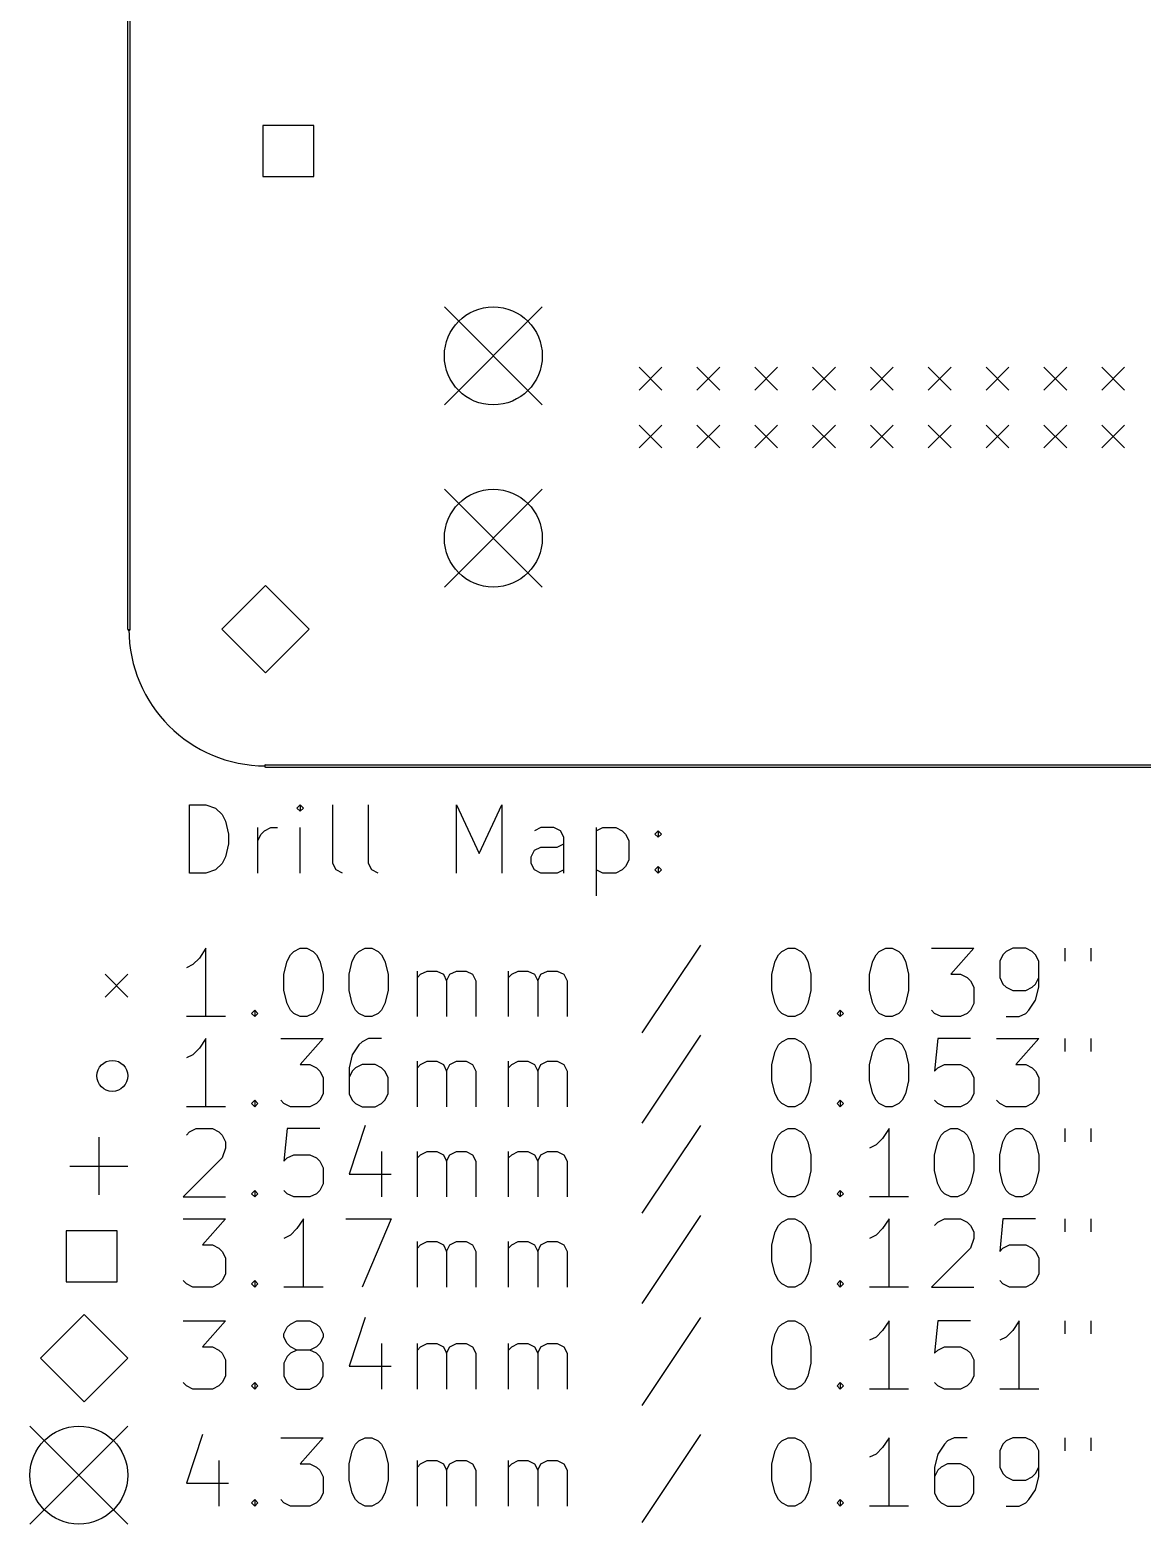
# Model space of a CAD drawing. Extents: x 61 to 160, y -174 to -45.
# Drawn here: x 60.6 to 109.5, y -173.3 to -107.7 of the extents above; entities that cross this region are included whole.
import ezdxf

# ---------------------------------------------------------------- set-up
doc = ezdxf.new("R2010")
doc.units = 0
doc.header["$MEASUREMENT"] = 0
doc.layers.add('BLACK', color=7, linetype='CONTINUOUS')

msp = doc.modelspace()

# ---------------------------------------------------------------- linework, layer by layer
at = {"layer": 'Black'}
for p, q in [((64.95, -134), (64.95, -51)), ((65.05, -134), (65.05, -51)), ((73.1225, -111.877), (70.8775, -111.877)), ((70.8775, -111.877), (70.8775, -114.123)), ((73.1225, -114.123), (73.1225, -111.877)), ((70.8775, -114.123), (73.1225, -114.123)), ((78.85, -119.85), (83.15, -124.15)), ((83.15, -119.85), (78.85, -124.15)), ((87.4, -122.5), (88.4, -123.5)), ((88.4, -122.5), (87.4, -123.5)), ((89.94, -122.5), (90.94, -123.5)), ((90.94, -122.5), (89.94, -123.5)), ((92.48, -122.5), (93.48, -123.5)), ((93.48, -122.5), (92.48, -123.5)), ((95.02, -122.5), (96.02, -123.5)), ((96.02, -122.5), (95.02, -123.5)), ((97.56, -122.5), (98.56, -123.5)), ((98.56, -122.5), (97.56, -123.5)), ((100.1, -122.5), (101.1, -123.5)), ((101.1, -122.5), (100.1, -123.5)), ((102.64, -122.5), (103.64, -123.5)), ((103.64, -122.5), (102.64, -123.5)), ((105.18, -122.5), (106.18, -123.5)), ((106.18, -122.5), (105.18, -123.5)), ((107.72, -122.5), (108.72, -123.5)), ((108.72, -122.5), (107.72, -123.5)), ((87.4, -125.04), (88.4, -126.04)), ((88.4, -125.04), (87.4, -126.04)), ((89.94, -125.04), (90.94, -126.04)), ((90.94, -125.04), (89.94, -126.04)), ((92.48, -125.04), (93.48, -126.04)), ((93.48, -125.04), (92.48, -126.04)), ((95.02, -125.04), (96.02, -126.04)), ((96.02, -125.04), (95.02, -126.04)), ((97.56, -125.04), (98.56, -126.04)), ((98.56, -125.04), (97.56, -126.04)), ((100.1, -125.04), (101.1, -126.04)), ((101.1, -125.04), (100.1, -126.04)), ((102.64, -125.04), (103.64, -126.04)), ((103.64, -125.04), (102.64, -126.04)), ((105.18, -125.04), (106.18, -126.04)), ((106.18, -125.04), (105.18, -126.04)), ((107.72, -125.04), (108.72, -126.04)), ((108.72, -125.04), (107.72, -126.04)), ((78.85, -127.85), (83.15, -132.15)), ((83.15, -127.85), (78.85, -132.15)), ((71, -132.082), (69.0823, -134)), ((72.9177, -134), (71, -132.082)), ((69.0823, -134), (71, -135.918)), ((71, -135.918), (72.9177, -134)), ((71, -139.95), (154, -139.95)), ((71, -140.05), (154, -140.05)), ((67.6643, -144.707), (67.6643, -141.707)), ((67.6643, -141.707), (68.3786, -141.707)), ((68.3786, -141.707), (68.8071, -141.85)), ((68.8071, -141.85), (69.0929, -142.136)), ((69.0929, -142.136), (69.2357, -142.421)), ((72.5214, -141.707), (72.3786, -141.85)), ((72.3786, -141.85), (72.5214, -141.993)), ((72.6643, -141.85), (72.5214, -141.707)), ((72.5214, -141.707), (72.5214, -141.993)), ((72.5214, -141.993), (72.6643, -141.85)), ((73.95, -144.279), (73.95, -141.707)), ((75.5214, -144.279), (75.5214, -141.707)), ((79.3786, -144.707), (79.3786, -141.707)), ((79.3786, -141.707), (80.3786, -143.85)), ((80.3786, -143.85), (81.3786, -141.707)), ((81.3786, -141.707), (81.3786, -144.707)), ((69.2357, -142.421), (69.3786, -142.993)), ((69.3786, -142.993), (69.3786, -143.421)), ((70.6643, -144.707), (70.6643, -142.707)), ((70.6643, -143.279), (70.8071, -142.993)), ((70.8071, -142.993), (70.95, -142.85)), ((70.95, -142.85), (71.2357, -142.707)), ((71.2357, -142.707), (71.5214, -142.707)), ((72.5214, -144.707), (72.5214, -142.707)), ((83.0929, -142.707), (82.8071, -142.85)), ((83.6643, -142.707), (83.0929, -142.707)), ((83.95, -142.85), (83.6643, -142.707)), ((84.0929, -143.136), (83.95, -142.85)), ((85.5214, -142.707), (85.5214, -145.707)), ((85.5214, -142.85), (85.8071, -142.707)), ((85.8071, -142.707), (86.3786, -142.707)), ((86.3786, -142.707), (86.6643, -142.85)), ((86.6643, -142.85), (86.8071, -142.993)), ((86.8071, -142.993), (86.95, -143.279)), ((88.0929, -142.993), (88.2357, -142.85)), ((88.2357, -143.136), (88.0929, -142.993)), ((88.2357, -142.85), (88.3786, -142.993)), ((88.2357, -142.85), (88.2357, -143.136)), ((88.3786, -142.993), (88.2357, -143.136)), ((69.3786, -143.421), (69.2357, -143.993)), ((82.8071, -143.707), (83.0929, -143.564)), ((83.0929, -143.564), (83.8071, -143.564)), ((83.8071, -143.564), (84.0929, -143.421)), ((84.0929, -144.707), (84.0929, -143.136)), ((86.95, -143.279), (86.95, -144.136)), ((69.0929, -144.279), (68.8071, -144.564)), ((69.2357, -143.993), (69.0929, -144.279)), ((74.0929, -144.564), (73.95, -144.279)), ((75.6643, -144.564), (75.5214, -144.279)), ((82.6643, -143.993), (82.8071, -143.707)), ((82.6643, -144.279), (82.6643, -143.993)), ((82.8071, -144.564), (82.6643, -144.279)), ((86.95, -144.136), (86.8071, -144.421)), ((68.3786, -144.707), (67.6643, -144.707)), ((68.8071, -144.564), (68.3786, -144.707)), ((74.3786, -144.707), (74.0929, -144.564)), ((75.95, -144.707), (75.6643, -144.564)), ((83.0929, -144.707), (82.8071, -144.564)), ((83.8071, -144.707), (83.0929, -144.707)), ((84.0929, -144.564), (83.8071, -144.707)), ((85.8071, -144.707), (85.5214, -144.564)), ((86.3786, -144.707), (85.8071, -144.707)), ((86.6643, -144.564), (86.3786, -144.707)), ((86.8071, -144.421), (86.6643, -144.564)), ((88.0929, -144.564), (88.2357, -144.421)), ((88.2357, -144.707), (88.0929, -144.564)), ((88.2357, -144.421), (88.3786, -144.564)), ((88.2357, -144.421), (88.2357, -144.707)), ((88.3786, -144.564), (88.2357, -144.707)), ((68.3786, -148.007), (68.0929, -148.436)), ((68.3786, -151.007), (68.3786, -148.007)), ((72.0929, -148.293), (72.2357, -148.15)), ((72.2357, -148.15), (72.5214, -148.007)), ((72.5214, -148.007), (72.8071, -148.007)), ((72.8071, -148.007), (73.0929, -148.15)), ((73.0929, -148.15), (73.2357, -148.293)), ((74.95, -148.293), (75.0929, -148.15)), ((75.0929, -148.15), (75.3786, -148.007)), ((75.3786, -148.007), (75.6643, -148.007)), ((75.6643, -148.007), (75.95, -148.15)), ((75.95, -148.15), (76.0929, -148.293)), ((90.0929, -147.864), (87.5214, -151.721)), ((93.5214, -148.293), (93.6643, -148.15)), ((93.6643, -148.15), (93.95, -148.007)), ((93.95, -148.007), (94.2357, -148.007)), ((94.2357, -148.007), (94.5214, -148.15)), ((94.5214, -148.15), (94.6643, -148.293)), ((97.8071, -148.293), (97.95, -148.15)), ((97.95, -148.15), (98.2357, -148.007)), ((98.2357, -148.007), (98.5214, -148.007)), ((98.5214, -148.007), (98.8071, -148.15)), ((98.8071, -148.15), (98.95, -148.293)), ((100.236, -148.007), (102.093, -148.007)), ((102.093, -148.007), (101.093, -149.15)), ((103.521, -148.15), (103.379, -148.293)), ((103.807, -148.007), (103.521, -148.15)), ((104.379, -148.007), (103.807, -148.007)), ((104.664, -148.15), (104.379, -148.007)), ((104.807, -148.293), (104.664, -148.15)), ((106.093, -148.007), (106.093, -148.579)), ((107.236, -148.007), (107.236, -148.579)), ((67.8071, -148.721), (67.5214, -148.864)), ((68.0929, -148.436), (67.8071, -148.721)), ((71.8071, -149.15), (71.95, -148.579)), ((71.95, -148.579), (72.0929, -148.293)), ((73.2357, -148.293), (73.3786, -148.579)), ((73.3786, -148.579), (73.5214, -149.15)), ((74.6643, -149.15), (74.8071, -148.579)), ((74.8071, -148.579), (74.95, -148.293)), ((76.0929, -148.293), (76.2357, -148.579)), ((76.2357, -148.579), (76.3786, -149.15)), ((93.2357, -149.15), (93.3786, -148.579)), ((93.3786, -148.579), (93.5214, -148.293)), ((94.6643, -148.293), (94.8071, -148.579)), ((94.8071, -148.579), (94.95, -149.15)), ((97.5214, -149.15), (97.6643, -148.579)), ((97.6643, -148.579), (97.8071, -148.293)), ((98.95, -148.293), (99.0929, -148.579)), ((99.0929, -148.579), (99.2357, -149.15)), ((103.379, -148.293), (103.236, -148.579)), ((103.236, -148.579), (103.236, -149.293)), ((104.95, -148.579), (104.807, -148.293)), ((104.95, -149.721), (104.95, -148.579)), ((63.95, -149.15), (64.95, -150.15)), ((64.95, -149.15), (63.95, -150.15)), ((71.8071, -149.864), (71.8071, -149.15)), ((73.5214, -149.15), (73.5214, -149.864)), ((74.6643, -149.864), (74.6643, -149.15)), ((76.3786, -149.15), (76.3786, -149.864)), ((77.6643, -151.007), (77.6643, -149.007)), ((77.6643, -149.293), (77.8071, -149.15)), ((77.8071, -149.15), (78.0929, -149.007)), ((78.0929, -149.007), (78.5214, -149.007)), ((78.5214, -149.007), (78.8071, -149.15)), ((78.8071, -149.15), (78.95, -149.436)), ((78.95, -149.436), (79.0929, -149.15)), ((78.95, -149.436), (78.95, -151.007)), ((79.0929, -149.15), (79.3786, -149.007)), ((79.3786, -149.007), (79.8071, -149.007)), ((79.8071, -149.007), (80.0929, -149.15)), ((80.0929, -149.15), (80.2357, -149.436)), ((80.2357, -149.436), (80.2357, -151.007)), ((81.6643, -151.007), (81.6643, -149.007)), ((81.6643, -149.293), (81.8071, -149.15)), ((81.8071, -149.15), (82.0929, -149.007)), ((82.0929, -149.007), (82.5214, -149.007)), ((82.5214, -149.007), (82.8071, -149.15)), ((82.8071, -149.15), (82.95, -149.436)), ((82.95, -149.436), (83.0929, -149.15)), ((82.95, -149.436), (82.95, -151.007)), ((83.0929, -149.15), (83.3786, -149.007)), ((83.3786, -149.007), (83.8071, -149.007)), ((83.8071, -149.007), (84.0929, -149.15)), ((84.0929, -149.15), (84.2357, -149.436)), ((84.2357, -149.436), (84.2357, -151.007)), ((93.2357, -149.864), (93.2357, -149.15)), ((94.95, -149.15), (94.95, -149.864)), ((97.5214, -149.864), (97.5214, -149.15)), ((99.2357, -149.15), (99.2357, -149.864)), ((101.093, -149.15), (101.521, -149.15)), ((101.521, -149.15), (101.807, -149.293)), ((101.807, -149.293), (101.95, -149.436)), ((101.95, -149.436), (102.093, -149.721)), ((103.236, -149.293), (103.379, -149.579)), ((103.379, -149.579), (103.521, -149.721)), ((104.664, -149.721), (104.807, -149.579)), ((104.807, -149.579), (104.95, -149.293)), ((71.95, -150.436), (71.8071, -149.864)), ((73.5214, -149.864), (73.3786, -150.436)), ((74.8071, -150.436), (74.6643, -149.864)), ((76.3786, -149.864), (76.2357, -150.436)), ((93.3786, -150.436), (93.2357, -149.864)), ((94.95, -149.864), (94.8071, -150.436)), ((97.6643, -150.436), (97.5214, -149.864)), ((99.2357, -149.864), (99.0929, -150.436)), ((102.093, -149.721), (102.093, -150.436)), ((103.521, -149.721), (103.807, -149.864)), ((103.807, -149.864), (104.379, -149.864)), ((104.379, -149.864), (104.664, -149.721)), ((104.807, -150.293), (104.95, -149.721)), ((70.3786, -150.864), (70.5214, -150.721)), ((70.5214, -151.007), (70.3786, -150.864)), ((70.5214, -150.721), (70.6643, -150.864)), ((70.5214, -150.721), (70.5214, -151.007)), ((70.6643, -150.864), (70.5214, -151.007)), ((72.0929, -150.721), (71.95, -150.436)), ((72.2357, -150.864), (72.0929, -150.721)), ((72.5214, -151.007), (72.2357, -150.864)), ((73.0929, -150.864), (72.8071, -151.007)), ((73.2357, -150.721), (73.0929, -150.864)), ((73.3786, -150.436), (73.2357, -150.721)), ((74.95, -150.721), (74.8071, -150.436)), ((75.0929, -150.864), (74.95, -150.721)), ((75.3786, -151.007), (75.0929, -150.864)), ((75.95, -150.864), (75.6643, -151.007)), ((76.0929, -150.721), (75.95, -150.864)), ((76.2357, -150.436), (76.0929, -150.721)), ((93.5214, -150.721), (93.3786, -150.436)), ((93.6643, -150.864), (93.5214, -150.721)), ((93.95, -151.007), (93.6643, -150.864)), ((94.5214, -150.864), (94.2357, -151.007)), ((94.6643, -150.721), (94.5214, -150.864)), ((94.8071, -150.436), (94.6643, -150.721)), ((96.0929, -150.864), (96.2357, -150.721)), ((96.2357, -151.007), (96.0929, -150.864)), ((96.2357, -150.721), (96.3786, -150.864)), ((96.2357, -150.721), (96.2357, -151.007)), ((96.3786, -150.864), (96.2357, -151.007)), ((97.8071, -150.721), (97.6643, -150.436)), ((97.95, -150.864), (97.8071, -150.721)), ((98.2357, -151.007), (97.95, -150.864)), ((98.8071, -150.864), (98.5214, -151.007)), ((98.95, -150.721), (98.8071, -150.864)), ((99.0929, -150.436), (98.95, -150.721)), ((100.379, -150.864), (100.236, -150.721)), ((100.664, -151.007), (100.379, -150.864)), ((101.807, -150.864), (101.521, -151.007)), ((101.95, -150.721), (101.807, -150.864)), ((102.093, -150.436), (101.95, -150.721)), ((104.093, -151.007), (104.379, -150.864)), ((104.379, -150.864), (104.521, -150.721)), ((104.521, -150.721), (104.807, -150.293)), ((69.2357, -151.007), (67.5214, -151.007)), ((72.8071, -151.007), (72.5214, -151.007)), ((75.6643, -151.007), (75.3786, -151.007)), ((94.2357, -151.007), (93.95, -151.007)), ((98.5214, -151.007), (98.2357, -151.007)), ((101.521, -151.007), (100.664, -151.007)), ((103.521, -151.007), (104.093, -151.007)), ((68.3786, -151.967), (68.0929, -152.396)), ((68.3786, -154.967), (68.3786, -151.967)), ((71.6643, -151.967), (73.5214, -151.967)), ((73.5214, -151.967), (72.5214, -153.11)), ((75.2357, -152.11), (75.0929, -152.253)), ((75.5214, -151.967), (75.2357, -152.11)), ((76.0929, -151.967), (75.5214, -151.967)), ((90.0929, -151.824), (87.5214, -155.681)), ((93.5214, -152.253), (93.6643, -152.11)), ((93.6643, -152.11), (93.95, -151.967)), ((93.95, -151.967), (94.2357, -151.967)), ((94.2357, -151.967), (94.5214, -152.11)), ((94.5214, -152.11), (94.6643, -152.253)), ((97.8071, -152.253), (97.95, -152.11)), ((97.95, -152.11), (98.2357, -151.967)), ((98.2357, -151.967), (98.5214, -151.967)), ((98.5214, -151.967), (98.8071, -152.11)), ((98.8071, -152.11), (98.95, -152.253)), ((100.521, -151.967), (100.379, -153.396)), ((101.95, -151.967), (100.521, -151.967)), ((103.093, -151.967), (104.95, -151.967)), ((104.95, -151.967), (103.95, -153.11)), ((106.093, -151.967), (106.093, -152.539)), ((107.236, -151.967), (107.236, -152.539)), ((67.8071, -152.681), (67.5214, -152.824)), ((68.0929, -152.396), (67.8071, -152.681)), ((74.8071, -152.681), (74.6643, -153.253)), ((75.0929, -152.253), (74.8071, -152.681)), ((93.2357, -153.11), (93.3786, -152.539)), ((93.3786, -152.539), (93.5214, -152.253)), ((94.6643, -152.253), (94.8071, -152.539)), ((94.8071, -152.539), (94.95, -153.11)), ((97.5214, -153.11), (97.6643, -152.539)), ((97.6643, -152.539), (97.8071, -152.253)), ((98.95, -152.253), (99.0929, -152.539)), ((99.0929, -152.539), (99.2357, -153.11)), ((72.5214, -153.11), (72.95, -153.11)), ((72.95, -153.11), (73.2357, -153.253)), ((73.2357, -153.253), (73.3786, -153.396)), ((73.3786, -153.396), (73.5214, -153.681)), ((74.6643, -153.253), (74.6643, -154.396)), ((74.8071, -153.396), (74.6643, -153.681)), ((74.95, -153.253), (74.8071, -153.396)), ((75.2357, -153.11), (74.95, -153.253)), ((75.8071, -153.11), (75.2357, -153.11)), ((76.0929, -153.253), (75.8071, -153.11)), ((76.2357, -153.396), (76.0929, -153.253)), ((76.3786, -153.681), (76.2357, -153.396)), ((77.6643, -154.967), (77.6643, -152.967)), ((77.6643, -153.253), (77.8071, -153.11)), ((77.8071, -153.11), (78.0929, -152.967)), ((78.0929, -152.967), (78.5214, -152.967)), ((78.5214, -152.967), (78.8071, -153.11)), ((78.8071, -153.11), (78.95, -153.396)), ((78.95, -153.396), (79.0929, -153.11)), ((78.95, -153.396), (78.95, -154.967)), ((79.0929, -153.11), (79.3786, -152.967)), ((79.3786, -152.967), (79.8071, -152.967)), ((79.8071, -152.967), (80.0929, -153.11)), ((80.0929, -153.11), (80.2357, -153.396)), ((80.2357, -153.396), (80.2357, -154.967)), ((81.6643, -154.967), (81.6643, -152.967)), ((81.6643, -153.253), (81.8071, -153.11)), ((81.8071, -153.11), (82.0929, -152.967)), ((82.0929, -152.967), (82.5214, -152.967)), ((82.5214, -152.967), (82.8071, -153.11)), ((82.8071, -153.11), (82.95, -153.396)), ((82.95, -153.396), (83.0929, -153.11)), ((82.95, -153.396), (82.95, -154.967)), ((83.0929, -153.11), (83.3786, -152.967)), ((83.3786, -152.967), (83.8071, -152.967)), ((83.8071, -152.967), (84.0929, -153.11)), ((84.0929, -153.11), (84.2357, -153.396)), ((84.2357, -153.396), (84.2357, -154.967)), ((93.2357, -153.824), (93.2357, -153.11)), ((94.95, -153.11), (94.95, -153.824)), ((97.5214, -153.824), (97.5214, -153.11)), ((99.2357, -153.11), (99.2357, -153.824)), ((100.379, -153.396), (100.521, -153.253)), ((100.521, -153.253), (100.807, -153.11)), ((100.807, -153.11), (101.521, -153.11)), ((101.521, -153.11), (101.807, -153.253)), ((101.807, -153.253), (101.95, -153.396)), ((101.95, -153.396), (102.093, -153.681)), ((103.95, -153.11), (104.379, -153.11)), ((104.379, -153.11), (104.664, -153.253)), ((104.664, -153.253), (104.807, -153.396)), ((104.807, -153.396), (104.95, -153.681)), ((73.5214, -153.681), (73.5214, -154.396)), ((76.3786, -154.396), (76.3786, -153.681)), ((93.3786, -154.396), (93.2357, -153.824)), ((94.95, -153.824), (94.8071, -154.396)), ((97.6643, -154.396), (97.5214, -153.824)), ((99.2357, -153.824), (99.0929, -154.396)), ((102.093, -153.681), (102.093, -154.396)), ((104.95, -153.681), (104.95, -154.396)), ((70.3786, -154.824), (70.5214, -154.681)), ((70.5214, -154.967), (70.3786, -154.824)), ((70.5214, -154.681), (70.6643, -154.824)), ((70.5214, -154.681), (70.5214, -154.967)), ((70.6643, -154.824), (70.5214, -154.967)), ((71.8071, -154.824), (71.6643, -154.681)), ((72.0929, -154.967), (71.8071, -154.824)), ((73.2357, -154.824), (72.95, -154.967)), ((73.3786, -154.681), (73.2357, -154.824)), ((73.5214, -154.396), (73.3786, -154.681)), ((74.6643, -154.396), (74.8071, -154.681)), ((74.8071, -154.681), (74.95, -154.824)), ((74.95, -154.824), (75.2357, -154.967)), ((75.8071, -154.967), (76.0929, -154.824)), ((76.0929, -154.824), (76.2357, -154.681)), ((76.2357, -154.681), (76.3786, -154.396)), ((93.5214, -154.681), (93.3786, -154.396)), ((93.6643, -154.824), (93.5214, -154.681)), ((93.95, -154.967), (93.6643, -154.824)), ((94.5214, -154.824), (94.2357, -154.967)), ((94.6643, -154.681), (94.5214, -154.824)), ((94.8071, -154.396), (94.6643, -154.681)), ((96.0929, -154.824), (96.2357, -154.681)), ((96.2357, -154.967), (96.0929, -154.824)), ((96.2357, -154.681), (96.3786, -154.824)), ((96.2357, -154.681), (96.2357, -154.967)), ((96.3786, -154.824), (96.2357, -154.967)), ((97.8071, -154.681), (97.6643, -154.396)), ((97.95, -154.824), (97.8071, -154.681)), ((98.2357, -154.967), (97.95, -154.824)), ((98.8071, -154.824), (98.5214, -154.967)), ((98.95, -154.681), (98.8071, -154.824)), ((99.0929, -154.396), (98.95, -154.681)), ((100.521, -154.824), (100.379, -154.681)), ((100.807, -154.967), (100.521, -154.824)), ((101.807, -154.824), (101.521, -154.967)), ((101.95, -154.681), (101.807, -154.824)), ((102.093, -154.396), (101.95, -154.681)), ((103.236, -154.824), (103.093, -154.681)), ((103.521, -154.967), (103.236, -154.824)), ((104.664, -154.824), (104.379, -154.967)), ((104.807, -154.681), (104.664, -154.824)), ((104.95, -154.396), (104.807, -154.681)), ((69.2357, -154.967), (67.5214, -154.967)), ((72.95, -154.967), (72.0929, -154.967)), ((75.2357, -154.967), (75.8071, -154.967)), ((94.2357, -154.967), (93.95, -154.967)), ((98.5214, -154.967), (98.2357, -154.967)), ((101.521, -154.967), (100.807, -154.967)), ((104.379, -154.967), (103.521, -154.967)), ((67.5214, -156.213), (67.6643, -156.07)), ((67.6643, -156.07), (67.95, -155.927)), ((67.95, -155.927), (68.6643, -155.927)), ((68.6643, -155.927), (68.95, -156.07)), ((68.95, -156.07), (69.0929, -156.213)), ((71.95, -155.927), (71.8071, -157.356)), ((73.3786, -155.927), (71.95, -155.927)), ((75.3786, -155.784), (74.6643, -157.927)), ((90.0929, -155.784), (87.5214, -159.641)), ((93.5214, -156.213), (93.6643, -156.07)), ((93.6643, -156.07), (93.95, -155.927)), ((93.95, -155.927), (94.2357, -155.927)), ((94.2357, -155.927), (94.5214, -156.07)), ((94.5214, -156.07), (94.6643, -156.213)), ((98.3786, -155.927), (98.0929, -156.356)), ((98.3786, -158.927), (98.3786, -155.927)), ((100.664, -156.213), (100.807, -156.07)), ((100.807, -156.07), (101.093, -155.927)), ((101.093, -155.927), (101.379, -155.927)), ((101.379, -155.927), (101.664, -156.07)), ((101.664, -156.07), (101.807, -156.213)), ((103.521, -156.213), (103.664, -156.07)), ((103.664, -156.07), (103.95, -155.927)), ((103.95, -155.927), (104.236, -155.927)), ((104.236, -155.927), (104.521, -156.07)), ((104.521, -156.07), (104.664, -156.213)), ((106.093, -155.927), (106.093, -156.499)), ((107.236, -155.927), (107.236, -156.499)), ((63.68, -156.3), (63.68, -158.84)), ((69.0929, -156.213), (69.2357, -156.499)), ((69.2357, -156.784), (69.0929, -157.213)), ((69.2357, -156.499), (69.2357, -156.784)), ((93.2357, -157.07), (93.3786, -156.499)), ((93.3786, -156.499), (93.5214, -156.213)), ((94.6643, -156.213), (94.8071, -156.499)), ((94.8071, -156.499), (94.95, -157.07)), ((97.8071, -156.641), (97.5214, -156.784)), ((98.0929, -156.356), (97.8071, -156.641)), ((100.379, -157.07), (100.521, -156.499)), ((100.521, -156.499), (100.664, -156.213)), ((101.807, -156.213), (101.95, -156.499)), ((101.95, -156.499), (102.093, -157.07)), ((103.236, -157.07), (103.379, -156.499)), ((103.379, -156.499), (103.521, -156.213)), ((104.664, -156.213), (104.807, -156.499)), ((104.807, -156.499), (104.95, -157.07)), ((69.0929, -157.213), (67.3786, -158.927)), ((71.8071, -157.356), (71.95, -157.213)), ((71.95, -157.213), (72.2357, -157.07)), ((72.2357, -157.07), (72.95, -157.07)), ((72.95, -157.07), (73.2357, -157.213)), ((73.2357, -157.213), (73.3786, -157.356)), ((73.3786, -157.356), (73.5214, -157.641)), ((76.0929, -156.927), (76.0929, -158.927)), ((77.6643, -158.927), (77.6643, -156.927)), ((77.6643, -157.213), (77.8071, -157.07)), ((77.8071, -157.07), (78.0929, -156.927)), ((78.0929, -156.927), (78.5214, -156.927)), ((78.5214, -156.927), (78.8071, -157.07)), ((78.8071, -157.07), (78.95, -157.356)), ((78.95, -157.356), (79.0929, -157.07)), ((78.95, -157.356), (78.95, -158.927)), ((79.0929, -157.07), (79.3786, -156.927)), ((79.3786, -156.927), (79.8071, -156.927)), ((79.8071, -156.927), (80.0929, -157.07)), ((80.0929, -157.07), (80.2357, -157.356)), ((80.2357, -157.356), (80.2357, -158.927)), ((81.6643, -158.927), (81.6643, -156.927)), ((81.6643, -157.213), (81.8071, -157.07)), ((81.8071, -157.07), (82.0929, -156.927)), ((82.0929, -156.927), (82.5214, -156.927)), ((82.5214, -156.927), (82.8071, -157.07)), ((82.8071, -157.07), (82.95, -157.356)), ((82.95, -157.356), (83.0929, -157.07)), ((82.95, -157.356), (82.95, -158.927)), ((83.0929, -157.07), (83.3786, -156.927)), ((83.3786, -156.927), (83.8071, -156.927)), ((83.8071, -156.927), (84.0929, -157.07)), ((84.0929, -157.07), (84.2357, -157.356)), ((84.2357, -157.356), (84.2357, -158.927)), ((93.2357, -157.784), (93.2357, -157.07)), ((94.95, -157.07), (94.95, -157.784)), ((100.379, -157.784), (100.379, -157.07)), ((102.093, -157.07), (102.093, -157.784)), ((103.236, -157.784), (103.236, -157.07)), ((104.95, -157.07), (104.95, -157.784)), ((62.41, -157.57), (64.95, -157.57)), ((73.5214, -157.641), (73.5214, -158.356)), ((74.6643, -157.927), (76.5214, -157.927)), ((93.3786, -158.356), (93.2357, -157.784)), ((94.95, -157.784), (94.8071, -158.356)), ((100.521, -158.356), (100.379, -157.784)), ((102.093, -157.784), (101.95, -158.356)), ((103.379, -158.356), (103.236, -157.784)), ((104.95, -157.784), (104.807, -158.356)), ((70.3786, -158.784), (70.5214, -158.641)), ((70.5214, -158.641), (70.6643, -158.784)), ((70.5214, -158.641), (70.5214, -158.927)), ((71.95, -158.784), (71.8071, -158.641)), ((73.3786, -158.641), (73.2357, -158.784)), ((73.5214, -158.356), (73.3786, -158.641)), ((93.5214, -158.641), (93.3786, -158.356)), ((93.6643, -158.784), (93.5214, -158.641)), ((94.6643, -158.641), (94.5214, -158.784)), ((94.8071, -158.356), (94.6643, -158.641)), ((96.0929, -158.784), (96.2357, -158.641)), ((96.2357, -158.641), (96.3786, -158.784)), ((96.2357, -158.641), (96.2357, -158.927)), ((100.664, -158.641), (100.521, -158.356)), ((100.807, -158.784), (100.664, -158.641)), ((101.807, -158.641), (101.664, -158.784)), ((101.95, -158.356), (101.807, -158.641)), ((103.521, -158.641), (103.379, -158.356)), ((103.664, -158.784), (103.521, -158.641)), ((104.664, -158.641), (104.521, -158.784)), ((104.807, -158.356), (104.664, -158.641)), ((67.3786, -158.927), (69.2357, -158.927)), ((70.5214, -158.927), (70.3786, -158.784)), ((70.6643, -158.784), (70.5214, -158.927)), ((72.2357, -158.927), (71.95, -158.784)), ((72.95, -158.927), (72.2357, -158.927)), ((73.2357, -158.784), (72.95, -158.927)), ((93.95, -158.927), (93.6643, -158.784)), ((94.2357, -158.927), (93.95, -158.927)), ((94.5214, -158.784), (94.2357, -158.927)), ((96.2357, -158.927), (96.0929, -158.784)), ((96.3786, -158.784), (96.2357, -158.927)), ((99.2357, -158.927), (97.5214, -158.927)), ((101.093, -158.927), (100.807, -158.784)), ((101.379, -158.927), (101.093, -158.927)), ((101.664, -158.784), (101.379, -158.927)), ((103.95, -158.927), (103.664, -158.784)), ((104.236, -158.927), (103.95, -158.927)), ((104.521, -158.784), (104.236, -158.927)), ((67.3786, -159.887), (69.2357, -159.887)), ((69.2357, -159.887), (68.2357, -161.03)), ((72.6643, -159.887), (72.3786, -160.316)), ((72.6643, -162.887), (72.6643, -159.887)), ((74.5214, -159.887), (76.5214, -159.887)), ((76.5214, -159.887), (75.2357, -162.887)), ((90.0929, -159.744), (87.5214, -163.601)), ((93.5214, -160.173), (93.6643, -160.03)), ((93.6643, -160.03), (93.95, -159.887)), ((93.95, -159.887), (94.2357, -159.887)), ((94.2357, -159.887), (94.5214, -160.03)), ((94.5214, -160.03), (94.6643, -160.173)), ((98.3786, -159.887), (98.0929, -160.316)), ((98.3786, -162.887), (98.3786, -159.887)), ((100.379, -160.173), (100.521, -160.03)), ((100.521, -160.03), (100.807, -159.887)), ((100.807, -159.887), (101.521, -159.887)), ((101.521, -159.887), (101.807, -160.03)), ((101.807, -160.03), (101.95, -160.173)), ((103.379, -159.887), (103.236, -161.316)), ((104.807, -159.887), (103.379, -159.887)), ((106.093, -159.887), (106.093, -160.459)), ((107.236, -159.887), (107.236, -160.459)), ((64.485, -160.407), (62.24, -160.407)), ((62.24, -160.407), (62.24, -162.653)), ((64.485, -162.653), (64.485, -160.407)), ((72.0929, -160.601), (71.8071, -160.744)), ((72.3786, -160.316), (72.0929, -160.601)), ((93.2357, -161.03), (93.3786, -160.459)), ((93.3786, -160.459), (93.5214, -160.173)), ((94.6643, -160.173), (94.8071, -160.459)), ((94.8071, -160.459), (94.95, -161.03)), ((97.8071, -160.601), (97.5214, -160.744)), ((98.0929, -160.316), (97.8071, -160.601)), ((101.95, -160.173), (102.093, -160.459)), ((102.093, -160.459), (102.093, -160.744)), ((68.2357, -161.03), (68.6643, -161.03)), ((68.6643, -161.03), (68.95, -161.173)), ((68.95, -161.173), (69.0929, -161.316)), ((69.0929, -161.316), (69.2357, -161.601)), ((77.6643, -162.887), (77.6643, -160.887)), ((77.6643, -161.173), (77.8071, -161.03)), ((77.8071, -161.03), (78.0929, -160.887)), ((78.0929, -160.887), (78.5214, -160.887)), ((78.5214, -160.887), (78.8071, -161.03)), ((78.8071, -161.03), (78.95, -161.316)), ((78.95, -161.316), (79.0929, -161.03)), ((78.95, -161.316), (78.95, -162.887)), ((79.0929, -161.03), (79.3786, -160.887)), ((79.3786, -160.887), (79.8071, -160.887)), ((79.8071, -160.887), (80.0929, -161.03)), ((80.0929, -161.03), (80.2357, -161.316)), ((80.2357, -161.316), (80.2357, -162.887)), ((81.6643, -162.887), (81.6643, -160.887)), ((81.6643, -161.173), (81.8071, -161.03)), ((81.8071, -161.03), (82.0929, -160.887)), ((82.0929, -160.887), (82.5214, -160.887)), ((82.5214, -160.887), (82.8071, -161.03)), ((82.8071, -161.03), (82.95, -161.316)), ((82.95, -161.316), (83.0929, -161.03)), ((82.95, -161.316), (82.95, -162.887)), ((83.0929, -161.03), (83.3786, -160.887)), ((83.3786, -160.887), (83.8071, -160.887)), ((83.8071, -160.887), (84.0929, -161.03)), ((84.0929, -161.03), (84.2357, -161.316)), ((84.2357, -161.316), (84.2357, -162.887)), ((93.2357, -161.744), (93.2357, -161.03)), ((94.95, -161.03), (94.95, -161.744)), ((101.95, -161.173), (100.236, -162.887)), ((102.093, -160.744), (101.95, -161.173)), ((103.236, -161.316), (103.379, -161.173)), ((103.379, -161.173), (103.664, -161.03)), ((103.664, -161.03), (104.379, -161.03)), ((104.379, -161.03), (104.664, -161.173)), ((104.664, -161.173), (104.807, -161.316)), ((104.807, -161.316), (104.95, -161.601)), ((69.2357, -161.601), (69.2357, -162.316)), ((93.3786, -162.316), (93.2357, -161.744)), ((94.95, -161.744), (94.8071, -162.316)), ((104.95, -161.601), (104.95, -162.316)), ((62.24, -162.653), (64.485, -162.653)), ((67.5214, -162.744), (67.3786, -162.601)), ((69.0929, -162.601), (68.95, -162.744)), ((69.2357, -162.316), (69.0929, -162.601)), ((70.3786, -162.744), (70.5214, -162.601)), ((70.5214, -162.601), (70.6643, -162.744)), ((70.5214, -162.601), (70.5214, -162.887)), ((93.5214, -162.601), (93.3786, -162.316)), ((93.6643, -162.744), (93.5214, -162.601)), ((94.6643, -162.601), (94.5214, -162.744)), ((94.8071, -162.316), (94.6643, -162.601)), ((96.0929, -162.744), (96.2357, -162.601)), ((96.2357, -162.601), (96.3786, -162.744)), ((96.2357, -162.601), (96.2357, -162.887)), ((103.379, -162.744), (103.236, -162.601)), ((104.807, -162.601), (104.664, -162.744)), ((104.95, -162.316), (104.807, -162.601)), ((67.8071, -162.887), (67.5214, -162.744)), ((68.6643, -162.887), (67.8071, -162.887)), ((68.95, -162.744), (68.6643, -162.887)), ((70.5214, -162.887), (70.3786, -162.744)), ((70.6643, -162.744), (70.5214, -162.887)), ((73.5214, -162.887), (71.8071, -162.887)), ((93.95, -162.887), (93.6643, -162.744)), ((94.2357, -162.887), (93.95, -162.887)), ((94.5214, -162.744), (94.2357, -162.887)), ((96.2357, -162.887), (96.0929, -162.744)), ((96.3786, -162.744), (96.2357, -162.887)), ((99.2357, -162.887), (97.5214, -162.887)), ((100.236, -162.887), (102.093, -162.887)), ((103.664, -162.887), (103.379, -162.744)), ((104.379, -162.887), (103.664, -162.887)), ((104.664, -162.744), (104.379, -162.887)), ((63.0323, -164.087), (61.1146, -166.005)), ((64.95, -166.005), (63.0323, -164.087)), ((67.3786, -164.362), (69.2357, -164.362)), ((69.2357, -164.362), (68.2357, -165.505)), ((71.8071, -164.934), (71.95, -164.648)), ((71.95, -164.648), (72.0929, -164.505)), ((72.0929, -164.505), (72.3786, -164.362)), ((72.3786, -164.362), (72.95, -164.362)), ((72.95, -164.362), (73.2357, -164.505)), ((73.2357, -164.505), (73.3786, -164.648)), ((73.3786, -164.648), (73.5214, -164.934)), ((75.3786, -164.219), (74.6643, -166.362)), ((90.0929, -164.219), (87.5214, -168.076)), ((93.3786, -164.934), (93.5214, -164.648)), ((93.5214, -164.648), (93.6643, -164.505)), ((93.6643, -164.505), (93.95, -164.362)), ((93.95, -164.362), (94.2357, -164.362)), ((94.2357, -164.362), (94.5214, -164.505)), ((94.5214, -164.505), (94.6643, -164.648)), ((94.6643, -164.648), (94.8071, -164.934)), ((98.3786, -164.362), (98.0929, -164.791)), ((98.3786, -167.362), (98.3786, -164.362)), ((100.521, -164.362), (100.379, -165.791)), ((101.95, -164.362), (100.521, -164.362)), ((104.093, -164.362), (103.807, -164.791)), ((104.093, -167.362), (104.093, -164.362)), ((106.093, -164.362), (106.093, -164.934)), ((107.236, -164.362), (107.236, -164.934)), ((71.8071, -165.076), (71.8071, -164.934)), ((71.95, -165.362), (71.8071, -165.076)), ((73.5214, -165.076), (73.3786, -165.362)), ((73.5214, -164.934), (73.5214, -165.076)), ((93.2357, -165.505), (93.3786, -164.934)), ((94.8071, -164.934), (94.95, -165.505)), ((97.8071, -165.076), (97.5214, -165.219)), ((98.0929, -164.791), (97.8071, -165.076)), ((103.521, -165.076), (103.236, -165.219)), ((103.807, -164.791), (103.521, -165.076)), ((68.2357, -165.505), (68.6643, -165.505)), ((68.6643, -165.505), (68.95, -165.648)), ((68.95, -165.648), (69.0929, -165.791)), ((69.0929, -165.791), (69.2357, -166.076)), ((71.95, -165.934), (71.8071, -166.219)), ((72.0929, -165.505), (71.95, -165.362)), ((72.0929, -165.791), (71.95, -165.934)), ((72.3786, -165.648), (72.0929, -165.505)), ((72.3786, -165.648), (72.0929, -165.791)), ((72.95, -165.648), (72.3786, -165.648)), ((73.2357, -165.505), (72.95, -165.648)), ((73.2357, -165.791), (72.95, -165.648)), ((73.3786, -165.362), (73.2357, -165.505)), ((73.3786, -165.934), (73.2357, -165.791)), ((73.5214, -166.219), (73.3786, -165.934)), ((76.0929, -165.362), (76.0929, -167.362)), ((77.6643, -167.362), (77.6643, -165.362)), ((77.6643, -165.648), (77.8071, -165.505)), ((77.8071, -165.505), (78.0929, -165.362)), ((78.0929, -165.362), (78.5214, -165.362)), ((78.5214, -165.362), (78.8071, -165.505)), ((78.8071, -165.505), (78.95, -165.791)), ((78.95, -165.791), (79.0929, -165.505)), ((78.95, -165.791), (78.95, -167.362)), ((79.0929, -165.505), (79.3786, -165.362)), ((79.3786, -165.362), (79.8071, -165.362)), ((79.8071, -165.362), (80.0929, -165.505)), ((80.0929, -165.505), (80.2357, -165.791)), ((80.2357, -165.791), (80.2357, -167.362)), ((81.6643, -167.362), (81.6643, -165.362)), ((81.6643, -165.648), (81.8071, -165.505)), ((81.8071, -165.505), (82.0929, -165.362)), ((82.0929, -165.362), (82.5214, -165.362)), ((82.5214, -165.362), (82.8071, -165.505)), ((82.8071, -165.505), (82.95, -165.791)), ((82.95, -165.791), (83.0929, -165.505)), ((82.95, -165.791), (82.95, -167.362)), ((83.0929, -165.505), (83.3786, -165.362)), ((83.3786, -165.362), (83.8071, -165.362)), ((83.8071, -165.362), (84.0929, -165.505)), ((84.0929, -165.505), (84.2357, -165.791)), ((84.2357, -165.791), (84.2357, -167.362)), ((93.2357, -166.219), (93.2357, -165.505)), ((94.95, -165.505), (94.95, -166.219)), ((100.379, -165.791), (100.521, -165.648)), ((100.521, -165.648), (100.807, -165.505)), ((100.807, -165.505), (101.521, -165.505)), ((101.521, -165.505), (101.807, -165.648)), ((101.807, -165.648), (101.95, -165.791)), ((101.95, -165.791), (102.093, -166.076)), ((61.1146, -166.005), (63.0323, -167.923)), ((63.0323, -167.923), (64.95, -166.005)), ((69.2357, -166.076), (69.2357, -166.791)), ((71.8071, -166.219), (71.8071, -166.791)), ((73.5214, -166.791), (73.5214, -166.219)), ((74.6643, -166.362), (76.5214, -166.362)), ((93.3786, -166.791), (93.2357, -166.219)), ((94.95, -166.219), (94.8071, -166.791)), ((102.093, -166.076), (102.093, -166.791)), ((67.5214, -167.219), (67.3786, -167.076)), ((67.8071, -167.362), (67.5214, -167.219)), ((68.95, -167.219), (68.6643, -167.362)), ((69.0929, -167.076), (68.95, -167.219)), ((69.2357, -166.791), (69.0929, -167.076)), ((70.3786, -167.219), (70.5214, -167.076)), ((70.5214, -167.362), (70.3786, -167.219)), ((70.5214, -167.076), (70.6643, -167.219)), ((70.5214, -167.076), (70.5214, -167.362)), ((70.6643, -167.219), (70.5214, -167.362)), ((71.8071, -166.791), (71.95, -167.076)), ((71.95, -167.076), (72.0929, -167.219)), ((72.0929, -167.219), (72.3786, -167.362)), ((72.95, -167.362), (73.2357, -167.219)), ((73.2357, -167.219), (73.3786, -167.076)), ((73.3786, -167.076), (73.5214, -166.791)), ((93.5214, -167.076), (93.3786, -166.791)), ((93.6643, -167.219), (93.5214, -167.076)), ((93.95, -167.362), (93.6643, -167.219)), ((94.5214, -167.219), (94.2357, -167.362)), ((94.6643, -167.076), (94.5214, -167.219)), ((94.8071, -166.791), (94.6643, -167.076)), ((96.0929, -167.219), (96.2357, -167.076)), ((96.2357, -167.362), (96.0929, -167.219)), ((96.2357, -167.076), (96.3786, -167.219)), ((96.2357, -167.076), (96.2357, -167.362)), ((96.3786, -167.219), (96.2357, -167.362)), ((100.521, -167.219), (100.379, -167.076)), ((100.807, -167.362), (100.521, -167.219)), ((101.807, -167.219), (101.521, -167.362)), ((101.95, -167.076), (101.807, -167.219)), ((102.093, -166.791), (101.95, -167.076)), ((68.6643, -167.362), (67.8071, -167.362)), ((72.3786, -167.362), (72.95, -167.362)), ((94.2357, -167.362), (93.95, -167.362)), ((99.2357, -167.362), (97.5214, -167.362)), ((101.521, -167.362), (100.807, -167.362)), ((104.95, -167.362), (103.236, -167.362)), ((60.65, -168.99), (64.95, -173.29)), ((64.95, -168.99), (60.65, -173.29)), ((68.2357, -169.355), (67.5214, -171.498)), ((71.6643, -169.498), (73.5214, -169.498)), ((73.5214, -169.498), (72.5214, -170.64)), ((74.8071, -170.069), (74.95, -169.783)), ((74.95, -169.783), (75.0929, -169.64)), ((75.0929, -169.64), (75.3786, -169.498)), ((75.3786, -169.498), (75.6643, -169.498)), ((75.6643, -169.498), (75.95, -169.64)), ((75.95, -169.64), (76.0929, -169.783)), ((76.0929, -169.783), (76.2357, -170.069)), ((90.0929, -169.355), (87.5214, -173.212)), ((93.3786, -170.069), (93.5214, -169.783)), ((93.5214, -169.783), (93.6643, -169.64)), ((93.6643, -169.64), (93.95, -169.498)), ((93.95, -169.498), (94.2357, -169.498)), ((94.2357, -169.498), (94.5214, -169.64)), ((94.5214, -169.64), (94.6643, -169.783)), ((94.6643, -169.783), (94.8071, -170.069)), ((98.3786, -169.498), (98.0929, -169.926)), ((98.3786, -172.498), (98.3786, -169.498)), ((100.807, -169.783), (100.521, -170.212)), ((100.95, -169.64), (100.807, -169.783)), ((101.236, -169.498), (100.95, -169.64)), ((101.807, -169.498), (101.236, -169.498)), ((103.379, -169.783), (103.236, -170.069)), ((103.521, -169.64), (103.379, -169.783)), ((103.807, -169.498), (103.521, -169.64)), ((104.379, -169.498), (103.807, -169.498)), ((104.664, -169.64), (104.379, -169.498)), ((104.807, -169.783), (104.664, -169.64)), ((104.95, -170.069), (104.807, -169.783)), ((106.093, -169.498), (106.093, -170.069)), ((107.236, -169.498), (107.236, -170.069)), ((68.95, -170.498), (68.95, -172.498)), ((74.6643, -170.64), (74.8071, -170.069)), ((76.2357, -170.069), (76.3786, -170.64)), ((77.6643, -172.498), (77.6643, -170.498)), ((77.8071, -170.64), (78.0929, -170.498)), ((78.0929, -170.498), (78.5214, -170.498)), ((78.5214, -170.498), (78.8071, -170.64)), ((79.0929, -170.64), (79.3786, -170.498)), ((79.3786, -170.498), (79.8071, -170.498)), ((79.8071, -170.498), (80.0929, -170.64)), ((81.6643, -172.498), (81.6643, -170.498)), ((81.8071, -170.64), (82.0929, -170.498)), ((82.0929, -170.498), (82.5214, -170.498)), ((82.5214, -170.498), (82.8071, -170.64)), ((83.0929, -170.64), (83.3786, -170.498)), ((83.3786, -170.498), (83.8071, -170.498)), ((83.8071, -170.498), (84.0929, -170.64)), ((93.2357, -170.64), (93.3786, -170.069)), ((94.8071, -170.069), (94.95, -170.64)), ((97.8071, -170.212), (97.5214, -170.355)), ((98.0929, -169.926), (97.8071, -170.212)), ((100.521, -170.212), (100.379, -170.783)), ((103.236, -170.069), (103.236, -170.783)), ((104.95, -171.212), (104.95, -170.069)), ((72.5214, -170.64), (72.95, -170.64)), ((72.95, -170.64), (73.2357, -170.783)), ((73.2357, -170.783), (73.3786, -170.926)), ((73.3786, -170.926), (73.5214, -171.212)), ((73.5214, -171.212), (73.5214, -171.926)), ((74.6643, -171.355), (74.6643, -170.64)), ((76.3786, -170.64), (76.3786, -171.355)), ((77.6643, -170.783), (77.8071, -170.64)), ((78.8071, -170.64), (78.95, -170.926)), ((78.95, -170.926), (79.0929, -170.64)), ((78.95, -170.926), (78.95, -172.498)), ((80.0929, -170.64), (80.2357, -170.926)), ((80.2357, -170.926), (80.2357, -172.498)), ((81.6643, -170.783), (81.8071, -170.64)), ((82.8071, -170.64), (82.95, -170.926)), ((82.95, -170.926), (83.0929, -170.64)), ((82.95, -170.926), (82.95, -172.498)), ((84.0929, -170.64), (84.2357, -170.926)), ((84.2357, -170.926), (84.2357, -172.498)), ((93.2357, -171.355), (93.2357, -170.64)), ((94.95, -170.64), (94.95, -171.355)), ((100.379, -170.783), (100.379, -171.926)), ((100.521, -170.926), (100.379, -171.212)), ((100.664, -170.783), (100.521, -170.926)), ((100.95, -170.64), (100.664, -170.783)), ((101.521, -170.64), (100.95, -170.64)), ((101.807, -170.783), (101.521, -170.64)), ((101.95, -170.926), (101.807, -170.783)), ((102.093, -171.212), (101.95, -170.926)), ((102.093, -171.926), (102.093, -171.212)), ((103.236, -170.783), (103.379, -171.069)), ((103.379, -171.069), (103.521, -171.212)), ((103.521, -171.212), (103.807, -171.355)), ((104.379, -171.355), (104.664, -171.212)), ((104.664, -171.212), (104.807, -171.069)), ((104.807, -171.069), (104.95, -170.783)), ((104.807, -171.783), (104.95, -171.212)), ((67.5214, -171.498), (69.3786, -171.498)), ((74.8071, -171.926), (74.6643, -171.355)), ((76.3786, -171.355), (76.2357, -171.926)), ((93.3786, -171.926), (93.2357, -171.355)), ((94.95, -171.355), (94.8071, -171.926)), ((103.807, -171.355), (104.379, -171.355)), ((104.521, -172.212), (104.807, -171.783)), ((70.3786, -172.355), (70.5214, -172.212)), ((70.5214, -172.498), (70.3786, -172.355)), ((70.5214, -172.212), (70.6643, -172.355)), ((70.5214, -172.212), (70.5214, -172.498)), ((70.6643, -172.355), (70.5214, -172.498)), ((71.8071, -172.355), (71.6643, -172.212)), ((72.0929, -172.498), (71.8071, -172.355)), ((72.95, -172.498), (72.0929, -172.498)), ((73.2357, -172.355), (72.95, -172.498)), ((73.3786, -172.212), (73.2357, -172.355)), ((73.5214, -171.926), (73.3786, -172.212)), ((74.95, -172.212), (74.8071, -171.926)), ((75.0929, -172.355), (74.95, -172.212)), ((75.3786, -172.498), (75.0929, -172.355)), ((75.6643, -172.498), (75.3786, -172.498)), ((75.95, -172.355), (75.6643, -172.498)), ((76.0929, -172.212), (75.95, -172.355)), ((76.2357, -171.926), (76.0929, -172.212)), ((93.5214, -172.212), (93.3786, -171.926)), ((93.6643, -172.355), (93.5214, -172.212)), ((93.95, -172.498), (93.6643, -172.355)), ((94.2357, -172.498), (93.95, -172.498)), ((94.5214, -172.355), (94.2357, -172.498)), ((94.6643, -172.212), (94.5214, -172.355)), ((94.8071, -171.926), (94.6643, -172.212)), ((96.0929, -172.355), (96.2357, -172.212)), ((96.2357, -172.498), (96.0929, -172.355)), ((96.2357, -172.212), (96.3786, -172.355)), ((96.2357, -172.212), (96.2357, -172.498)), ((96.3786, -172.355), (96.2357, -172.498)), ((99.2357, -172.498), (97.5214, -172.498)), ((100.379, -171.926), (100.521, -172.212)), ((100.521, -172.212), (100.664, -172.355)), ((100.664, -172.355), (100.95, -172.498)), ((100.95, -172.498), (101.521, -172.498)), ((101.521, -172.498), (101.807, -172.355)), ((101.807, -172.355), (101.95, -172.212)), ((101.95, -172.212), (102.093, -171.926)), ((103.521, -172.498), (104.093, -172.498)), ((104.093, -172.498), (104.379, -172.355)), ((104.379, -172.355), (104.521, -172.212))]:
    msp.add_line(p, q, dxfattribs=at)
for centre, radius in [((81, -122), 2.15), ((81, -130), 2.15), ((64.2705, -153.61), 0.6794), ((62.8, -171.14), 2.15)]:
    msp.add_circle(centre, radius, dxfattribs=at)
for centre, radius, start, end in [((65, -134), 0.05, 180, 360), ((71, -134), 6, -180, -90), ((71, -140), 0.05, 90, 270)]:
    msp.add_arc(centre, radius, start, end, dxfattribs=at)

doc.saveas('drawing.dxf')
